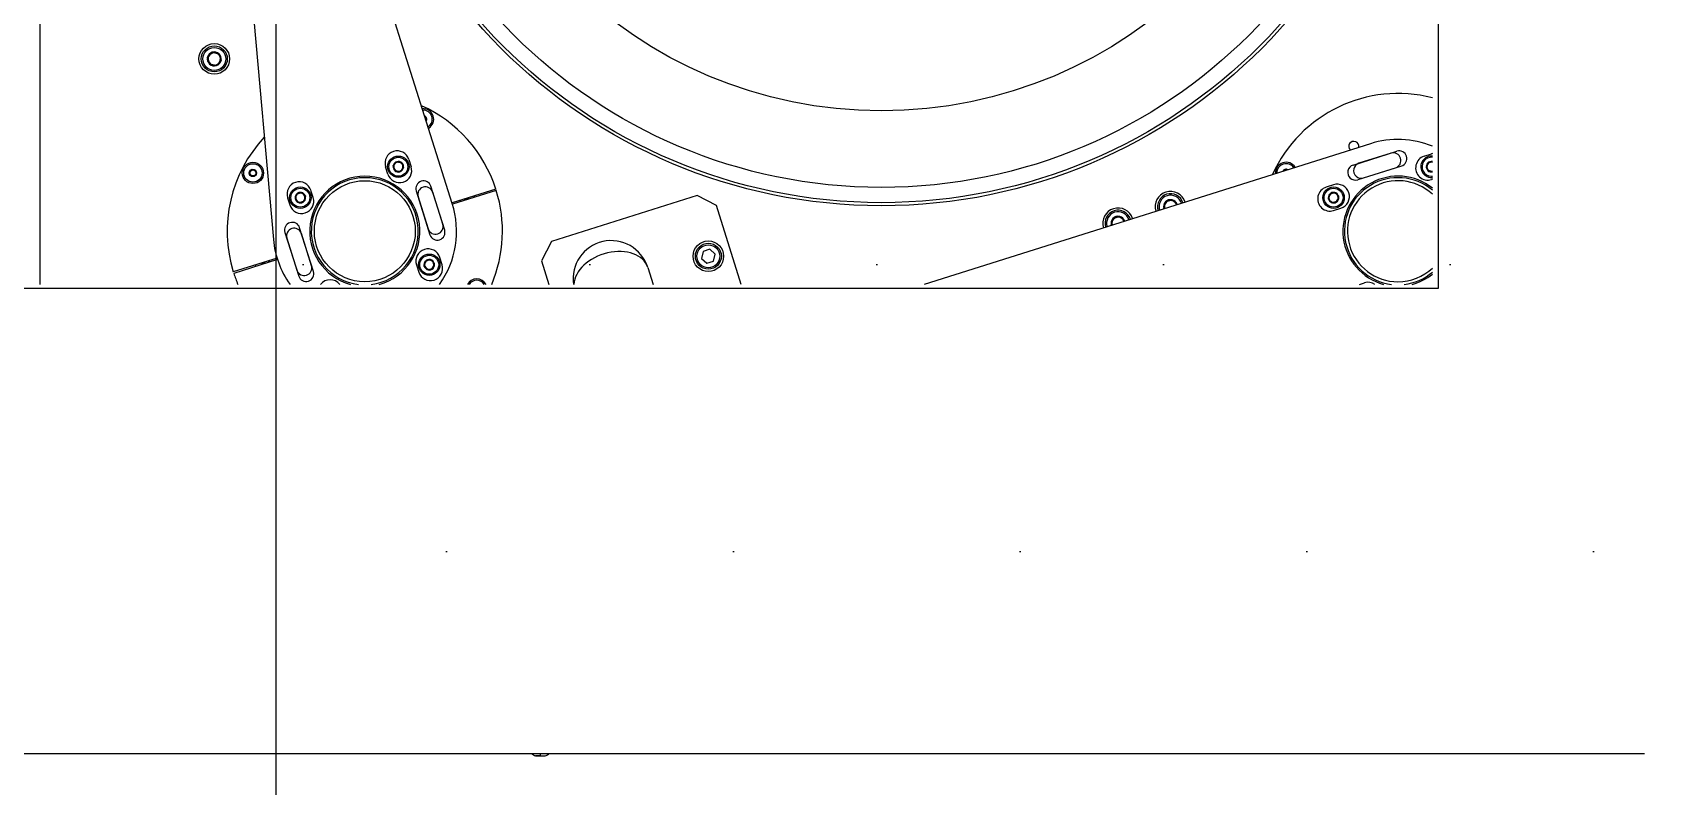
# Model space of a CAD drawing. Header units: millimetres. Extents: x -15291 to 293567, y -98510 to 49398.
# Drawn here: x 50930 to 51464, y 25405 to 25651 of the extents above; entities that cross this region are included whole.
import ezdxf

# ---------------------------------------------------------------- set-up
doc = ezdxf.new("R2010")
doc.units = ezdxf.units.MM
doc.header["$LTSCALE"] = 50
doc.header["$MEASUREMENT"] = 0
doc.linetypes.add('AUSGEZOGEN', pattern=[0])
for name, color, linetype in [('DV16_Standard', 7, 'CONTINUOUS'), ('DV6_Standard', 7, 'CONTINUOUS'), ('FFU', 4, 'CONTINUOUS'), ('RASTER', 30, 'AUSGEZOGEN')]:
    doc.layers.add(name, color=color, linetype=linetype)

msp = doc.modelspace()

# ---------------------------------------------------------------- hatches: boundary and pattern name
at = {"layer": 'FFU'}
h = msp.add_hatch(dxfattribs=at)
h.set_pattern_fill('DOTS,_I', color=256, scale=1500, style=2)
h.set_pattern_definition([(0, (1800, -4800), (46.875, 93.75), [0, -93.75])])
h.paths.add_polyline_path([(51010, 24700), (51910, 24700), (51910, 25900), (51010, 25900)])

# ---------------------------------------------------------------- linework, layer by layer
at = {"layer": 'DV16_Standard', "color": 7, "linetype": 'Continuous', "ltscale": 254}
for p, q in [((51389.84, 25943.32), (51389.84, 25567.32)), ((51389.84, 25567.32), (50470.84, 25567.32)), ((50367.61, 25415.32), (51457.34, 25415.32)), ((51096.34, 25414.52), (51094.74, 25414.52)), ((51094.78, 25414.51), (51096.34, 25414.51)), ((51096.34, 25414.52), (51096.34, 25415.32)), ((51096.34, 25414.52), (51096.34, 25414.51)), ((51096.34, 25414.52), (51097.93, 25414.52)), ((51096.34, 25414.51), (51097.89, 25414.51))]:
    msp.add_line(p, q, dxfattribs=at)
for centre, radius, start, end in [((51096.34, 25418.62), 4.4, 228.5816, 248.7623), ((51094.78, 25414.61), 0.1, 248.7623, 270), ((51097.89, 25414.61), 0.1, 270, 291.2377), ((51096.34, 25418.62), 4.4, 291.2377, 311.4184)]:
    msp.add_arc(centre, radius, start, end, dxfattribs=at)
at = {"layer": 'DV6_Standard', "color": 7, "linetype": 'Continuous', "ltscale": 254}
for p, q in [((50932.84, 25568.63), (50932.84, 25902.82)), ((51067.55, 25595.02), (50996.13, 25821.53)), ((50992.89, 25764.91), (51009.06, 25583.34)), ((50987.47, 25642.81), (50987.5, 25642.84)), ((50987.49, 25642.77), (50987.47, 25642.81)), ((50988.16, 25640.65), (50987.49, 25642.77)), ((50987.5, 25642.84), (50989.01, 25644.48)), ((50988.17, 25640.61), (50988.16, 25640.65)), ((50988.21, 25640.6), (50988.17, 25640.61)), ((50990.39, 25640.12), (50988.21, 25640.6)), ((50989.01, 25644.48), (50989.04, 25644.51)), ((50989.04, 25644.51), (50989.07, 25644.51)), ((50989.07, 25644.51), (50991.25, 25644.02)), ((50990.42, 25640.11), (50990.39, 25640.12)), ((50990.45, 25640.14), (50990.42, 25640.11)), ((50991.96, 25641.78), (50990.45, 25640.14)), ((50991.25, 25644.02), (50991.29, 25644.01)), ((50991.29, 25644.01), (50991.3, 25643.98)), ((50991.3, 25643.98), (50991.97, 25641.85)), ((50991.98, 25641.81), (50991.96, 25641.78)), ((50991.97, 25641.85), (50991.98, 25641.81)), ((51059.09, 25622.94), (51058.61, 25623.38)), ((51058.95, 25622.31), (51059.09, 25622.94)), ((51367.71, 25614.61), (51221.86, 25568.63)), ((51048.23, 25607.46), (51049.37, 25608.7)), ((51049.37, 25608.7), (51049.39, 25608.72)), ((51049.39, 25608.72), (51049.41, 25608.72)), ((51049.41, 25608.72), (51051.05, 25608.35)), ((51051.05, 25608.35), (51051.08, 25608.35)), ((51051.08, 25608.35), (51051.08, 25608.32)), ((51051.08, 25608.32), (51051.59, 25606.72)), ((51053.34, 25609.46), (51054.1, 25607.08)), ((51362.06, 25607.61), (51376.36, 25612.12)), ((51374.46, 25611.5), (51363.97, 25608.19)), ((51385.31, 25610.51), (51387.69, 25611.26)), ((51386.03, 25607.46), (51387.16, 25608.7)), ((51387.16, 25608.7), (51387.18, 25608.72)), ((51387.18, 25608.72), (51387.2, 25608.72)), ((51387.2, 25608.72), (51387.99, 25608.54)), ((51002, 25606.15), (51001.22, 25605.3)), ((51001.22, 25605.3), (51001.57, 25604.2)), ((51001.57, 25604.2), (51002.7, 25603.95)), ((51003.13, 25605.9), (51002, 25606.15)), ((51002.7, 25603.95), (51003.48, 25604.8)), ((51003.48, 25604.8), (51003.13, 25605.9)), ((51046.47, 25604.67), (51045.72, 25607.06)), ((51048.22, 25607.44), (51048.23, 25607.46)), ((51048.22, 25607.42), (51048.22, 25607.44)), ((51048.73, 25605.82), (51048.22, 25607.42)), ((51048.74, 25605.79), (51048.73, 25605.82)), ((51048.76, 25605.79), (51048.74, 25605.79)), ((51050.4, 25605.42), (51048.76, 25605.79)), ((51050.43, 25605.42), (51050.4, 25605.42)), ((51050.44, 25605.44), (51050.43, 25605.42)), ((51051.58, 25606.68), (51050.44, 25605.44)), ((51051.6, 25606.69), (51051.58, 25606.68)), ((51051.59, 25606.72), (51051.6, 25606.69)), ((51340.15, 25606.2), (51339.15, 25605.63)), ((51340.46, 25606.02), (51340.15, 25606.2)), ((51377.88, 25607.31), (51363.58, 25602.8)), ((51365.48, 25603.42), (51375.97, 25606.73)), ((51386.01, 25607.44), (51386.03, 25607.46)), ((51386.02, 25607.42), (51386.01, 25607.44)), ((51386.52, 25605.82), (51386.02, 25607.42)), ((51386.53, 25605.79), (51386.52, 25605.82)), ((51386.55, 25605.79), (51386.53, 25605.79)), ((51387.99, 25605.47), (51386.55, 25605.79)), ((51387.99, 25602.97), (51387.71, 25602.88)), ((51016.23, 25596.47), (51016.59, 25598.12)), ((51016.59, 25598.12), (51016.6, 25598.14)), ((51016.6, 25598.14), (51016.62, 25598.15)), ((51016.62, 25598.15), (51018.22, 25598.65)), ((51018.22, 25598.65), (51018.25, 25598.66)), ((51018.25, 25598.66), (51018.27, 25598.64)), ((51018.27, 25598.64), (51019.51, 25597.51)), ((51019.52, 25597.47), (51019.16, 25595.82)), ((51019.51, 25597.51), (51019.52, 25597.49)), ((51019.52, 25597.49), (51019.52, 25597.47)), ((51022.06, 25596.98), (51021.31, 25599.36)), ((51055.73, 25599.16), (51060.25, 25584.86)), ((51055.73, 25599.16), (51060.25, 25584.86)), ((51065.06, 25586.37), (51060.55, 25600.68)), ((51065.06, 25586.37), (51060.55, 25600.68)), ((51064.44, 25588.27), (51061.13, 25598.77)), ((51064.44, 25588.27), (51061.13, 25598.77)), ((51081.78, 25599.77), (51067.48, 25595.26)), ((51081.93, 25599.3), (51067.63, 25594.79)), ((51147.63, 25597.65), (51099.94, 25582.61)), ((51147.63, 25597.65), (51099.94, 25582.61)), ((51153.9, 25594.38), (51147.63, 25597.65)), ((51355.66, 25601.16), (51353.27, 25600.41)), ((51354.02, 25596.47), (51354.39, 25598.12)), ((51354.39, 25598.14), (51354.41, 25598.15)), ((51354.39, 25598.12), (51354.39, 25598.14)), ((51354.41, 25598.15), (51356.02, 25598.65)), ((51356.02, 25598.65), (51356.04, 25598.66)), ((51356.04, 25598.66), (51356.06, 25598.64)), ((51356.06, 25598.64), (51357.3, 25597.51)), ((51357.31, 25597.47), (51356.95, 25595.82)), ((51357.3, 25597.51), (51357.32, 25597.49)), ((51357.32, 25597.49), (51357.31, 25597.47)), ((51013.68, 25596.96), (51014.43, 25594.57)), ((51016.22, 25596.45), (51016.23, 25596.47)), ((51016.24, 25596.43), (51016.22, 25596.45)), ((51017.48, 25595.29), (51016.24, 25596.43)), ((51017.5, 25595.28), (51017.48, 25595.29)), ((51017.52, 25595.29), (51017.5, 25595.28)), ((51019.13, 25595.79), (51017.52, 25595.29)), ((51019.15, 25595.8), (51019.13, 25595.79)), ((51019.16, 25595.82), (51019.15, 25595.8)), ((51056.36, 25597.26), (51059.67, 25586.77)), ((51056.36, 25597.26), (51059.67, 25586.77)), ((51070.1, 25596.09), (51070.25, 25595.61)), ((51162.02, 25568.63), (51153.9, 25594.38)), ((51300.18, 25593.32), (51300.19, 25593.36)), ((51300.19, 25593.36), (51300.67, 25595.54)), ((51300.67, 25595.54), (51300.68, 25595.58)), ((51300.68, 25595.58), (51300.72, 25595.59)), ((51300.72, 25595.59), (51302.85, 25596.26)), ((51302.85, 25596.26), (51302.88, 25596.27)), ((51302.88, 25596.27), (51302.91, 25596.24)), ((51302.91, 25596.24), (51304.56, 25594.74)), ((51304.56, 25594.74), (51304.59, 25594.71)), ((51354.02, 25596.45), (51354.02, 25596.47)), ((51354.03, 25596.43), (51354.02, 25596.45)), ((51355.28, 25595.29), (51354.03, 25596.43)), ((51355.29, 25595.28), (51355.28, 25595.29)), ((51355.32, 25595.29), (51355.29, 25595.28)), ((51356.92, 25595.79), (51355.32, 25595.29)), ((51355.68, 25592.78), (51358.06, 25593.53)), ((51356.95, 25595.8), (51356.92, 25595.79)), ((51356.95, 25595.82), (51356.95, 25595.8)), ((51022.14, 25572.84), (51017.63, 25587.15)), ((51283.01, 25587.91), (51283.02, 25587.95)), ((51283.01, 25587.91), (51283.02, 25587.95)), ((51283.02, 25587.95), (51283.51, 25590.12)), ((51283.02, 25587.95), (51283.51, 25590.12)), ((51283.51, 25590.16), (51283.55, 25590.18)), ((51283.51, 25590.16), (51283.55, 25590.18)), ((51283.51, 25590.12), (51283.51, 25590.16)), ((51283.51, 25590.12), (51283.51, 25590.16)), ((51283.55, 25590.18), (51285.68, 25590.85)), ((51283.55, 25590.18), (51285.68, 25590.85)), ((51285.68, 25590.85), (51285.72, 25590.86)), ((51285.72, 25590.86), (51285.75, 25590.83)), ((51285.75, 25590.83), (51287.39, 25589.32)), ((51285.75, 25590.83), (51287.39, 25589.32)), ((51287.39, 25589.32), (51287.42, 25589.3)), ((51287.39, 25589.32), (51287.42, 25589.3)), ((51012.82, 25585.63), (51017.33, 25571.32)), ((51013.44, 25583.73), (51016.75, 25573.24)), ((51021.52, 25574.74), (51018.21, 25585.23)), ((51099.94, 25582.61), (51096.68, 25576.34)), ((51099.94, 25582.61), (51096.68, 25576.34)), ((51010.25, 25577.22), (50995.95, 25572.71)), ((51010.4, 25576.74), (50996.1, 25572.23)), ((51007.78, 25575.91), (51007.63, 25576.4)), ((51058.36, 25574.54), (51058.72, 25576.18)), ((51058.36, 25574.54), (51058.72, 25576.18)), ((51058.72, 25576.18), (51058.73, 25576.21)), ((51058.72, 25576.18), (51058.73, 25576.21)), ((51058.73, 25576.21), (51058.75, 25576.21)), ((51058.73, 25576.21), (51058.75, 25576.21)), ((51058.75, 25576.21), (51060.36, 25576.72)), ((51058.75, 25576.21), (51060.36, 25576.72)), ((51060.36, 25576.72), (51060.38, 25576.73)), ((51060.36, 25576.72), (51060.38, 25576.73)), ((51060.38, 25576.73), (51060.4, 25576.71)), ((51060.38, 25576.73), (51060.4, 25576.71)), ((51060.4, 25576.71), (51061.64, 25575.57)), ((51060.4, 25576.71), (51061.64, 25575.57)), ((51064.2, 25575.05), (51063.44, 25577.43)), ((51064.2, 25575.05), (51063.44, 25577.43)), ((51096.68, 25576.34), (51099.11, 25568.63)), ((51149.56, 25579.38), (51149.06, 25577.13)), ((51149.56, 25579.38), (51149.06, 25577.13)), ((51149.06, 25577.13), (51150.76, 25575.57)), ((51149.06, 25577.13), (51150.76, 25575.57)), ((51151.76, 25580.08), (51149.56, 25579.38)), ((51151.76, 25580.08), (51149.56, 25579.38)), ((51150.76, 25575.57), (51152.96, 25576.26)), ((51150.76, 25575.57), (51152.96, 25576.26)), ((51153.46, 25578.52), (51151.76, 25580.08)), ((51153.46, 25578.52), (51151.76, 25580.08)), ((51152.96, 25576.26), (51153.46, 25578.52)), ((51152.96, 25576.26), (51153.46, 25578.52)), ((51055.82, 25575.03), (51056.57, 25572.64)), ((51055.82, 25575.03), (51056.57, 25572.64)), ((51058.35, 25574.52), (51058.36, 25574.54)), ((51058.35, 25574.52), (51058.36, 25574.54)), ((51058.37, 25574.5), (51058.35, 25574.52)), ((51058.37, 25574.5), (51058.35, 25574.52)), ((51059.61, 25573.36), (51058.37, 25574.5)), ((51059.61, 25573.36), (51058.37, 25574.5)), ((51059.63, 25573.35), (51059.61, 25573.36)), ((51059.63, 25573.35), (51059.61, 25573.36)), ((51059.65, 25573.35), (51059.63, 25573.35)), ((51059.65, 25573.35), (51059.63, 25573.35)), ((51061.26, 25573.86), (51059.65, 25573.35)), ((51061.26, 25573.86), (51059.65, 25573.35)), ((51061.28, 25573.87), (51061.26, 25573.86)), ((51061.28, 25573.87), (51061.26, 25573.86)), ((51061.29, 25573.89), (51061.28, 25573.87)), ((51061.29, 25573.89), (51061.28, 25573.87)), ((51061.65, 25575.53), (51061.29, 25573.89)), ((51061.65, 25575.53), (51061.29, 25573.89)), ((51061.64, 25575.57), (51061.66, 25575.56)), ((51061.64, 25575.57), (51061.66, 25575.56)), ((51061.66, 25575.56), (51061.65, 25575.53)), ((51061.66, 25575.56), (51061.65, 25575.53)), ((51131.43, 25574.19), (51133.19, 25568.63)), ((51364.17, 25568.63), (51365.76, 25569.13)), ((51364.17, 25568.63), (51365.76, 25569.13))]:
    msp.add_line(p, q, dxfattribs=at)
for centre, radius in [((51207.84, 25770.32), 176), ((51207.84, 25770.32), 175), ((51207.84, 25770.32), 170), ((51207.84, 25770.32), 145), ((50989.73, 25642.31), 5), ((50989.73, 25642.31), 4.25), ((50989.73, 25642.31), 3.75), ((51002.35, 25605.05), 3.47), ((51002.35, 25605.05), 3), ((51049.91, 25607.07), 3.5), ((51049.91, 25607.07), 3.1), ((51002.35, 25605.05), 1.21), ((51002.35, 25605.05), 0.99), ((51017.87, 25596.97), 3.5), ((51017.87, 25596.97), 3.1), ((51038.94, 25586), 16.5), ((51355.67, 25596.97), 3.5), ((51355.67, 25596.97), 3.1), ((51151.26, 25577.82), 5), ((51151.26, 25577.82), 5), ((51151.26, 25577.82), 4.25), ((51151.26, 25577.82), 4.25), ((51151.26, 25577.82), 3.75), ((51151.26, 25577.82), 3.75), ((51060.01, 25575.04), 3.5), ((51060.01, 25575.04), 3.5), ((51060.01, 25575.04), 3.1), ((51060.01, 25575.04), 3.1)]:
    msp.add_circle(centre, radius, dxfattribs=at)
for centre, radius, start, end in [((50989.73, 25642.31), 2.29, 168.3518, 226.6482), ((50989.73, 25642.31), 2.29, 108.3518, 166.6482), ((50989.73, 25642.31), 2, 137.5, 197.5), ((50989.73, 25642.31), 2, 197.5, 257.5), ((50989.73, 25642.31), 2.29, 228.3518, 286.6482), ((50989.73, 25642.31), 2, 77.5, 137.5), ((50989.73, 25642.31), 2.29, 48.3518, 106.6482), ((50989.73, 25642.31), 2, 257.5, 317.5), ((50989.73, 25642.31), 2, 17.5, 77.5), ((50989.73, 25642.31), 2.29, 288.3518, 346.6482), ((50989.73, 25642.31), 2, 317.5, 17.5), ((50989.73, 25642.31), 2.29, 348.3518, 46.6482), ((51376.73, 25586), 45, 75.5181, 155.6897), ((51038.94, 25586), 45, 17.8183, 65.6897), ((51057.99, 25622.59), 3.47, 301.3703, 93.6297), ((51057.99, 25622.59), 3, 303.598, 91.402), ((51057.99, 25622.59), 1.21, 330.8217, 64.1783), ((51057.99, 25622.59), 0.99, 344.6663, 50.3337), ((51038.94, 25586), 45, 136.8976, 197.1817), ((51362.3, 25613.72), 1.65, 349.4758, 225.5242), ((51376.73, 25586), 30, 67.9688, 107.5), ((51049.53, 25608.26), 4, 17.5, 197.5), ((51049.91, 25607.07), 1.72, 108.2028, 166.7972), ((51049.91, 25607.07), 1.5, 137.5, 197.5), ((51049.91, 25607.07), 1.5, 77.5, 137.5), ((51049.91, 25607.07), 1.72, 48.2028, 106.7972), ((51049.91, 25607.07), 1.5, 17.5, 77.5), ((51049.91, 25607.07), 1.72, 348.2028, 46.7972), ((51340.15, 25605.05), 3.47, 31.3703, 183.6297), ((51340.15, 25605.05), 3, 33.598, 181.402), ((51364.72, 25605.81), 2.5, 107.5, 287.5), ((51375.21, 25609.12), 2.5, 287.5, 107.5), ((51377.12, 25609.72), 2.52, 287.5, 107.5), ((51386.51, 25606.69), 4, 107.5, 287.5), ((51387.7, 25607.07), 3.5, 85.2996, 270), ((51387.7, 25607.07), 3.1, 84.6914, 270), ((51387.7, 25607.07), 1.72, 108.2028, 166.7972), ((51387.7, 25607.07), 1.5, 137.5, 197.5), ((51387.7, 25607.07), 1.5, 78.9768, 137.5), ((51387.7, 25607.07), 1.72, 80.4011, 106.7972), ((51388.89, 25607.45), 4, 103.0813, 107.5), ((51038.94, 25586), 18, 285.1331, 254.8669), ((51038.94, 25586), 17.5, 276.8304, 263.1696), ((51050.28, 25605.88), 4, 197.5, 17.5), ((51049.91, 25607.07), 1.72, 168.2028, 226.7972), ((51049.91, 25607.07), 1.5, 197.5, 257.5), ((51049.91, 25607.07), 1.72, 228.2028, 286.7972), ((51049.91, 25607.07), 1.5, 257.5, 317.5), ((51049.91, 25607.07), 1.72, 288.2028, 346.7972), ((51049.91, 25607.07), 1.5, 317.5, 17.5), ((51340.15, 25605.05), 1.21, 60.8217, 154.1783), ((51340.15, 25605.05), 0.99, 74.6663, 140.3337), ((51376.73, 25586), 18, 51.3042, 254.8669), ((51376.73, 25586), 17.5, 49.9805, 263.1696), ((51362.82, 25605.21), 2.52, 107.5, 287.5), ((51387.7, 25607.07), 1.72, 168.2028, 226.7972), ((51387.7, 25607.07), 1.5, 197.5, 257.5), ((51387.7, 25607.07), 1.72, 228.2028, 279.5989), ((51387.7, 25607.07), 1.5, 257.5, 281.0232), ((51387.7, 25607.07), 3.1, 270, 275.3086), ((51387.7, 25607.07), 3.5, 270, 274.7004), ((51017.5, 25598.16), 4, 17.5, 197.5), ((51017.87, 25596.97), 1.72, 138.2028, 196.7972), ((51017.87, 25596.97), 1.5, 107.5, 167.5), ((51017.87, 25596.97), 1.72, 78.2028, 136.7972), ((51017.87, 25596.97), 1.5, 47.5, 107.5), ((51017.87, 25596.97), 1.72, 18.2028, 76.7972), ((51017.87, 25596.97), 1.5, 347.5, 47.5), ((51017.87, 25596.97), 1.72, 318.2028, 16.7972), ((51058.14, 25599.92), 2.52, 17.5, 197.5), ((51058.74, 25598.01), 2.5, 17.5, 197.5), ((51038.94, 25586), 37.5, 17.118, 17.882), ((51038.94, 25586), 45, 337.2862, 17.1817), ((51302.38, 25594.02), 5, 17.5, 197.5), ((51302.38, 25594.02), 4.25, 17.5, 197.5), ((51302.38, 25594.02), 3.75, 17.5, 197.5), ((51354.48, 25596.59), 4, 107.5, 287.5), ((51355.67, 25596.97), 1.72, 138.2028, 196.7972), ((51355.67, 25596.97), 1.5, 107.5, 167.5), ((51355.67, 25596.97), 1.72, 78.2028, 136.7972), ((51355.67, 25596.97), 1.5, 47.5, 107.5), ((51356.86, 25597.35), 4, 287.5, 107.5), ((51355.67, 25596.97), 1.72, 18.2028, 76.7972), ((51355.67, 25596.97), 1.5, 347.5, 47.5), ((51355.67, 25596.97), 1.72, 318.2028, 16.7972), ((51376.73, 25586), 16.5, 46.9983, 270), ((51018.25, 25595.78), 4, 197.5, 17.5), ((51017.87, 25596.97), 1.72, 198.2028, 256.7972), ((51017.87, 25596.97), 1.5, 167.5, 227.5), ((51017.87, 25596.97), 1.5, 227.5, 287.5), ((51017.87, 25596.97), 1.72, 258.2028, 316.7972), ((51017.87, 25596.97), 1.5, 287.5, 347.5), ((51038.94, 25586), 30, 324.6062, 17.5), ((51068.74, 25595.4), 1.5, 17.5, 27.0941), ((51068.74, 25595.4), 1.5, 7.9059, 17.5), ((51068.74, 25595.4), 1.72, 9.1425, 25.8575), ((51068.74, 25595.4), 3.1, 12.8743, 22.1257), ((51068.74, 25595.4), 3.5, 13.404, 21.596), ((51038.94, 25586), 35, 17.0907, 17.9093), ((51038.94, 25586), 35.03, 17.091, 17.909), ((51038.94, 25586), 35.52, 17.0968, 17.9032), ((51285.22, 25588.6), 5, 17.5, 197.5), ((51285.22, 25588.6), 5, 17.5, 197.5), ((51285.22, 25588.6), 4.25, 17.5, 197.5), ((51285.22, 25588.6), 4.25, 17.5, 197.5), ((51285.22, 25588.6), 3.75, 17.5, 197.5), ((51285.22, 25588.6), 3.75, 17.5, 197.5), ((51302.38, 25594.02), 2.29, 138.3518, 196.6482), ((51302.38, 25594.02), 2, 167.5, 197.5), ((51302.38, 25594.02), 2, 107.5, 167.5), ((51302.38, 25594.02), 2.29, 78.3518, 136.6482), ((51302.38, 25594.02), 2, 47.5, 107.5), ((51302.38, 25594.02), 2.29, 18.3518, 76.6482), ((51302.38, 25594.02), 2, 17.5, 47.5), ((51355.67, 25596.97), 1.72, 198.2028, 256.7972), ((51355.67, 25596.97), 1.5, 167.5, 227.5), ((51355.67, 25596.97), 1.5, 227.5, 287.5), ((51355.67, 25596.97), 1.72, 258.2028, 316.7972), ((51355.67, 25596.97), 1.5, 287.5, 347.5), ((51015.23, 25586.39), 2.52, 17.5, 197.5), ((51015.83, 25584.48), 2.5, 17.5, 197.5), ((51062.05, 25587.52), 2.5, 197.5, 17.5), ((51062.05, 25587.52), 2.5, 197.5, 17.5), ((51285.22, 25588.6), 2.29, 138.3518, 196.6482), ((51285.22, 25588.6), 2.29, 138.3518, 196.6482), ((51285.22, 25588.6), 2, 167.5, 197.5), ((51285.22, 25588.6), 2, 167.5, 197.5), ((51285.22, 25588.6), 2, 107.5, 167.5), ((51285.22, 25588.6), 2, 107.5, 167.5), ((51285.22, 25588.6), 2.29, 78.3518, 136.6482), ((51285.22, 25588.6), 2.29, 78.3518, 136.6482), ((51285.22, 25588.6), 2, 47.5, 107.5), ((51285.22, 25588.6), 2, 47.5, 107.5), ((51285.22, 25588.6), 2.29, 18.3518, 76.6482), ((51285.22, 25588.6), 2.29, 18.3518, 76.6482), ((51285.22, 25588.6), 2, 17.5, 47.5), ((51285.22, 25588.6), 2, 17.5, 47.5), ((51038.94, 25586), 30, 185.0872, 215.3938), ((51062.65, 25585.62), 2.52, 197.5, 17.5), ((51062.65, 25585.62), 2.52, 197.5, 17.5), ((51119.51, 25570.43), 12.5, 17.5, 188.3102), ((51119.51, 25570.43), 12.5, 17.5, 188.3102), ((51009.14, 25576.61), 1.72, 189.1425, 205.8575), ((51009.14, 25576.61), 1.5, 187.9059, 197.5), ((51009.14, 25576.61), 1.5, 197.5, 207.0941), ((51059.63, 25576.23), 4, 17.5, 197.5), ((51059.63, 25576.23), 4, 17.5, 197.5), ((51060.01, 25575.04), 1.72, 138.2028, 196.7972), ((51060.01, 25575.04), 1.72, 138.2028, 196.7972), ((51060.01, 25575.04), 1.5, 107.5, 167.5), ((51060.01, 25575.04), 1.5, 107.5, 167.5), ((51060.01, 25575.04), 1.72, 78.2028, 136.7972), ((51060.01, 25575.04), 1.72, 78.2028, 136.7972), ((51060.01, 25575.04), 1.5, 47.5, 107.5), ((51060.01, 25575.04), 1.5, 47.5, 107.5), ((51060.01, 25575.04), 1.72, 18.2028, 76.7972), ((51060.01, 25575.04), 1.72, 18.2028, 76.7972), ((51060.01, 25575.04), 1.5, 347.5, 47.5), ((51060.01, 25575.04), 1.5, 347.5, 47.5), ((51038.94, 25586), 45, 197.8183, 202.7138), ((51038.94, 25586), 37.5, 197.118, 197.882), ((51038.94, 25586), 35.52, 197.0968, 197.9032), ((51038.94, 25586), 35.03, 197.091, 197.909), ((51038.94, 25586), 35, 197.0907, 197.9093), ((51009.14, 25576.61), 3.5, 193.404, 201.596), ((51009.14, 25576.61), 3.1, 192.8743, 202.1257), ((51019.13, 25573.99), 2.5, 197.5, 17.5), ((51019.74, 25572.08), 2.52, 197.5, 17.5), ((51060.38, 25573.84), 4, 197.5, 17.5), ((51060.38, 25573.84), 4, 197.5, 17.5), ((51060.01, 25575.04), 1.72, 198.2028, 256.7972), ((51060.01, 25575.04), 1.72, 198.2028, 256.7972), ((51060.01, 25575.04), 1.5, 167.5, 227.5), ((51060.01, 25575.04), 1.5, 167.5, 227.5), ((51060.01, 25575.04), 1.5, 227.5, 287.5), ((51060.01, 25575.04), 1.5, 227.5, 287.5), ((51060.01, 25575.04), 1.72, 258.2028, 316.7972), ((51060.01, 25575.04), 1.72, 258.2028, 316.7972), ((51060.01, 25575.04), 1.5, 287.5, 347.5), ((51060.01, 25575.04), 1.5, 287.5, 347.5), ((51060.01, 25575.04), 1.72, 318.2028, 16.7972), ((51060.01, 25575.04), 1.72, 318.2028, 16.7972), ((51376.73, 25586), 16.5, 270, 313.0017), ((51376.73, 25586), 17.5, 276.8304, 310.0195), ((51376.73, 25586), 18, 285.1331, 308.6958), ((51027.6, 25566.13), 4, 38.6559, 141.3441), ((51075.53, 25566.96), 3.47, 28.7934, 151.2066), ((51075.53, 25566.96), 3, 33.8563, 146.1437), ((51366.96, 25565.31), 4, 55.9662, 107.5)]:
    msp.add_arc(centre, radius, start, end, dxfattribs=at)
msp.add_ellipse((51119.51, 25570.43), major_axis=(11.92, 3.76), ratio=0.680451, start_param=0, end_param=2.911154, dxfattribs=at)
msp.add_ellipse((51119.51, 25570.43), major_axis=(11.92, 3.76), ratio=0.680451, start_param=0, end_param=2.911154, dxfattribs=at)
at = {"layer": 'RASTER'}
msp.add_line((51010, 18700), (51010, 31900), dxfattribs=at)

doc.saveas('drawing.dxf')
